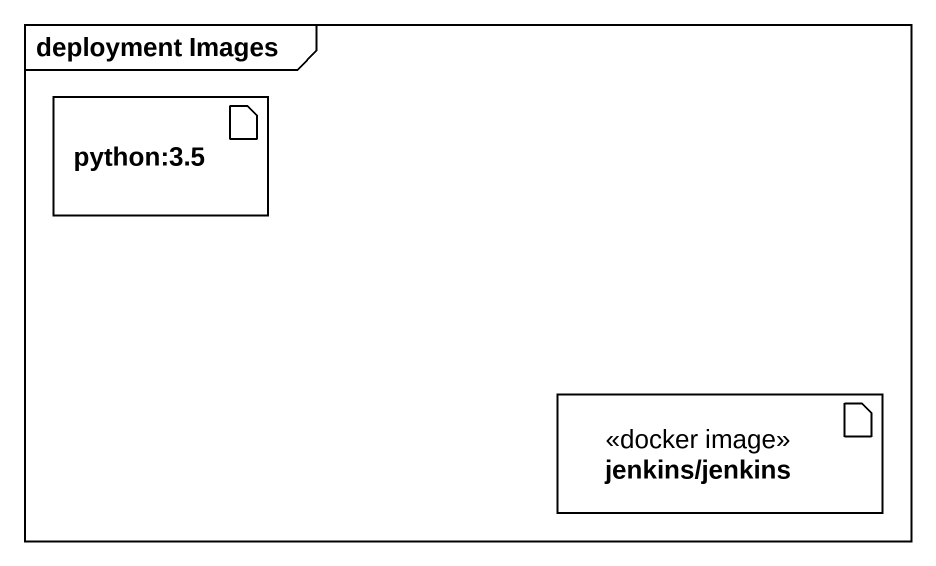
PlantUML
@startuml
mainframe deployment Images
artifact "python:3.5" as python_3_5
artifact "jenkins/jenkins" as jenkins_jenkins <<docker image>>
@enduml
